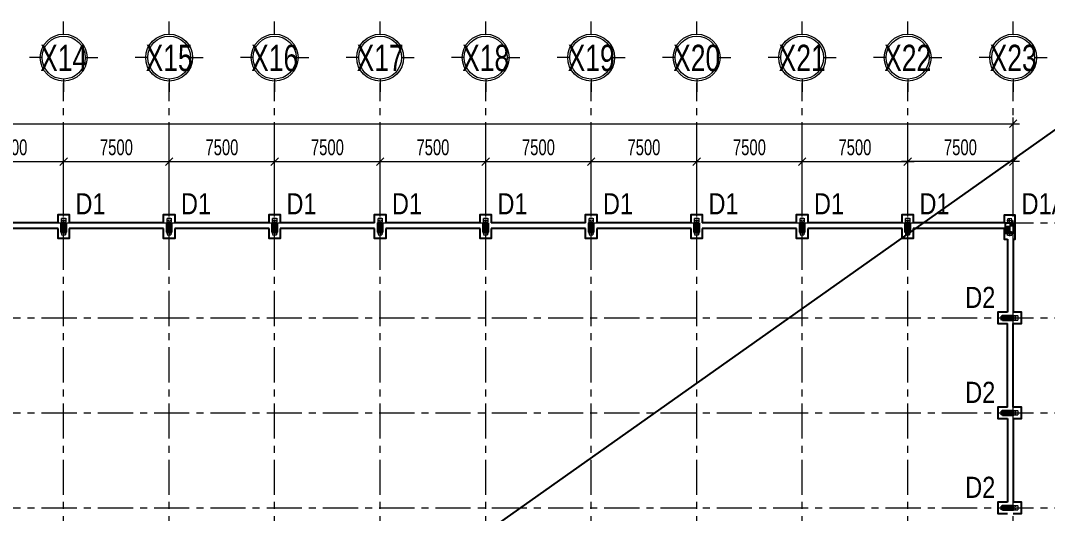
# Model space of a CAD drawing. Header units: inches. Extents: x 541671 to 837720, y 76128 to 1008472.
# Drawn here: x 725916 to 798918, y 659145 to 694185 of the extents above; entities that cross this region are included whole.
import ezdxf
from ezdxf.enums import TextEntityAlignment as Align

# ---------------------------------------------------------------- set-up
doc = ezdxf.new("R2010")
doc.units = ezdxf.units.IN
doc.header["$MEASUREMENT"] = 0
doc.header["$PDMODE"] = 32
doc.header["$PDSIZE"] = -1
for name, pattern in [('CENTER', [2, 1.25, -0.25, 0.25, -0.25]), ('CENTER2', [1.125, 0.75, -0.125, 0.125, -0.125]), ('CENTERX2', [4, 2.5, -0.5, 0.5, -0.5]), ('DASHDOT', [1, 0.5, -0.25, 0, -0.25]), ('HIDDEN', [0.375, 0.25, -0.125])]:
    doc.linetypes.add(name, pattern=pattern)
doc.layers.get('0').update_dxf_attribs({"lineweight": 18})
for name, color, linetype in [('7', 7, 'Continuous'), ('BOLTS', 1, 'Continuous'), ('DIM', 1, 'Continuous'), ('Timtruc', 8, 'Continuous')]:
    doc.layers.add(name, color=color, linetype=linetype)
for name, color, linetype, lineweight in [('Block', 7, 'Continuous', 9), ('EG Net khuat', 4, 'HIDDEN', 20), ('ISO', 153, 'Continuous', 15), ('KICHTHUOC', 4, 'Continuous', 18), ('LC ISO', 153, 'Continuous', 13), ('LC Net thay', 7, 'Continuous', 25), ('LC Net truc', 79, 'DASHDOT', 13), ('LC Text1', 3, 'Continuous', 20), ('LC Text2', 7, 'Continuous', 25), ('NET DUT', 245, 'HIDDEN', 9), ('TRUC', 253, 'CENTER', 15)]:
    doc.layers.add(name, color=color, linetype=linetype, lineweight=lineweight)
doc.layers.add('KCS_Plotter', color=11, linetype='Continuous', plot=False)
doc.styles.add('LC 1', font='VHAVANB_2.TTF')
doc.styles.add('T2', font='VHARIAL_2.TTF', dxfattribs={"width": 0.8})
doc.styles.add('VNISHX', font='vn_vni.shx', dxfattribs={"width": 0.7})
doc.dimstyles.new('DDC_2', dxfattribs={"dimscale": 10, "dimtxt": 2.5, "dimasz": 1.2, "dimexe": 1, "dimexo": 1, "dimgap": 1, "dimtad": 1, "dimdec": 0, "dimzin": 0, "dimdsep": 46, "dimtxsty": 'VNISHX', "dimblk": 'OBLIQUE', "dimcen": 1, "dimdle": 1, "dimclrd": 8, "dimclre": 8, "dimclrt": 3, "dimaunit": 1, "dimadec": 0, "dimazin": 0, "dimtfac": 1, "dimtdec": 0, "dimtix": 1, "dimtmove": 1, "dimatfit": 3, "dimfxl": 4, "dimtvp": 2.25, "dimtfill": 1, "dimtolj": 1, "dimtzin": 0, "dimarcsym": 0})

# ---------------------------------------------------------------- blocks, each defined once
blk = doc.blocks.new('_Oblique')
at = {"color": 0, "linetype": 'ByBlock', "lineweight": -2}
blk.add_line((-0.5, -0.5), (0.5, 0.5), dxfattribs=at)
blk = doc.blocks.new('*D62')
at = {"layer": 'Defpoints', "color": 0, "ltscale": 10, "transparency": 16777216}
for p in [(60000, 31359), (60000, 27000), (67500, 27000)]:
    blk.add_point(p, dxfattribs=at)
at = {"layer": 'DIM', "color": 8, "linetype": 'Continuous', "lineweight": -2, "ltscale": 10, "transparency": 16777216}
for p, q in [((60000, 27450), (60000, 31809)), ((67500, 27450), (67500, 31809)), ((67950, 31359), (59550, 31359))]:
    blk.add_line(p, q, dxfattribs=at)
at = {"layer": 'DIM', "color": 8, "lineweight": -2, "ltscale": 10, "transparency": 16777216, "xscale": 540, "yscale": 540, "zscale": 540, "rotation": 180}
blk.add_blockref('_Oblique', (60000, 31359), dxfattribs=at)
at = {"layer": 'DIM', "color": 8, "lineweight": -2, "ltscale": 10, "transparency": 16777216, "xscale": 540, "yscale": 540, "zscale": 540}
blk.add_blockref('_Oblique', (67500, 31359), dxfattribs=at)
at = {"layer": 'DIM', "color": 3, "ltscale": 10, "transparency": 16777216, "insert": (63750, 32372), "char_height": 1125, "attachment_point": 5, "style": 'VNISHX', "bg_fill": 3, "box_fill_scale": 1.25, "bg_fill_color": 256, "bg_fill_true_color": 13158600, "bg_fill_transparency": 0}
blk.add_mtext('\\A1;7500', dxfattribs=at)
blk = doc.blocks.new('*D74')
at = {"layer": 'Defpoints', "color": 0, "ltscale": 10, "transparency": 16777216}
for p in [(0, 31359), (-7500, 27000), (0, 27000)]:
    blk.add_point(p, dxfattribs=at)
at = {"layer": 'DIM', "color": 8, "linetype": 'Continuous', "lineweight": -2, "ltscale": 10, "transparency": 16777216}
for p, q in [((-7500, 27450), (-7500, 31809)), ((0, 27450), (0, 31809)), ((-7950, 31359), (450, 31359))]:
    blk.add_line(p, q, dxfattribs=at)
at = {"layer": 'DIM', "color": 8, "lineweight": -2, "ltscale": 10, "transparency": 16777216, "xscale": 540, "yscale": 540, "zscale": 540, "rotation": 180}
blk.add_blockref('_Oblique', (-7500, 31359), dxfattribs=at)
at = {"layer": 'DIM', "color": 8, "lineweight": -2, "ltscale": 10, "transparency": 16777216, "xscale": 540, "yscale": 540, "zscale": 540}
blk.add_blockref('_Oblique', (0, 31359), dxfattribs=at)
at = {"layer": 'DIM', "color": 3, "ltscale": 10, "transparency": 16777216, "insert": (-3750, 32372), "char_height": 1125, "attachment_point": 5, "style": 'VNISHX', "bg_fill": 3, "box_fill_scale": 1.25, "bg_fill_color": 256, "bg_fill_true_color": 13158600, "bg_fill_transparency": 0}
blk.add_mtext('\\A1;7500', dxfattribs=at)
blk = doc.blocks.new('*D75')
at = {"layer": 'Defpoints', "color": 0, "ltscale": 10, "transparency": 16777216}
for p in [(7500, 31359), (0, 27000), (7500, 27000)]:
    blk.add_point(p, dxfattribs=at)
at = {"layer": 'DIM', "color": 8, "linetype": 'Continuous', "lineweight": -2, "ltscale": 10, "transparency": 16777216}
for p, q in [((0, 27450), (0, 31809)), ((7500, 27450), (7500, 31809)), ((-450, 31359), (7950, 31359))]:
    blk.add_line(p, q, dxfattribs=at)
at = {"layer": 'DIM', "color": 8, "lineweight": -2, "ltscale": 10, "transparency": 16777216, "xscale": 540, "yscale": 540, "zscale": 540, "rotation": 180}
blk.add_blockref('_Oblique', (0, 31359), dxfattribs=at)
at = {"layer": 'DIM', "color": 8, "lineweight": -2, "ltscale": 10, "transparency": 16777216, "xscale": 540, "yscale": 540, "zscale": 540}
blk.add_blockref('_Oblique', (7500, 31359), dxfattribs=at)
at = {"layer": 'DIM', "color": 3, "ltscale": 10, "transparency": 16777216, "insert": (3750, 32372), "char_height": 1125, "attachment_point": 5, "style": 'VNISHX', "bg_fill": 3, "box_fill_scale": 1.25, "bg_fill_color": 256, "bg_fill_true_color": 13158600, "bg_fill_transparency": 0}
blk.add_mtext('\\A1;7500', dxfattribs=at)
blk = doc.blocks.new('*D76')
at = {"layer": 'Defpoints', "color": 0, "ltscale": 10, "transparency": 16777216}
for p in [(15000, 31359), (7500, 27000), (15000, 27000)]:
    blk.add_point(p, dxfattribs=at)
at = {"layer": 'DIM', "color": 8, "linetype": 'Continuous', "lineweight": -2, "ltscale": 10, "transparency": 16777216}
for p, q in [((7500, 27450), (7500, 31809)), ((15000, 27450), (15000, 31809)), ((7050, 31359), (15450, 31359))]:
    blk.add_line(p, q, dxfattribs=at)
at = {"layer": 'DIM', "color": 8, "lineweight": -2, "ltscale": 10, "transparency": 16777216, "xscale": 540, "yscale": 540, "zscale": 540, "rotation": 180}
blk.add_blockref('_Oblique', (7500, 31359), dxfattribs=at)
at = {"layer": 'DIM', "color": 8, "lineweight": -2, "ltscale": 10, "transparency": 16777216, "xscale": 540, "yscale": 540, "zscale": 540}
blk.add_blockref('_Oblique', (15000, 31359), dxfattribs=at)
at = {"layer": 'DIM', "color": 3, "ltscale": 10, "transparency": 16777216, "insert": (11250, 32372), "char_height": 1125, "attachment_point": 5, "style": 'VNISHX', "bg_fill": 3, "box_fill_scale": 1.25, "bg_fill_color": 256, "bg_fill_true_color": 13158600, "bg_fill_transparency": 0}
blk.add_mtext('\\A1;7500', dxfattribs=at)
blk = doc.blocks.new('*D77')
at = {"layer": 'Defpoints', "color": 0, "ltscale": 10, "transparency": 16777216}
for p in [(22500, 31359), (15000, 27000), (22500, 27000)]:
    blk.add_point(p, dxfattribs=at)
at = {"layer": 'DIM', "color": 8, "linetype": 'Continuous', "lineweight": -2, "ltscale": 10, "transparency": 16777216}
for p, q in [((15000, 27450), (15000, 31809)), ((22500, 27450), (22500, 31809)), ((14550, 31359), (22950, 31359))]:
    blk.add_line(p, q, dxfattribs=at)
at = {"layer": 'DIM', "color": 8, "lineweight": -2, "ltscale": 10, "transparency": 16777216, "xscale": 540, "yscale": 540, "zscale": 540, "rotation": 180}
blk.add_blockref('_Oblique', (15000, 31359), dxfattribs=at)
at = {"layer": 'DIM', "color": 8, "lineweight": -2, "ltscale": 10, "transparency": 16777216, "xscale": 540, "yscale": 540, "zscale": 540}
blk.add_blockref('_Oblique', (22500, 31359), dxfattribs=at)
at = {"layer": 'DIM', "color": 3, "ltscale": 10, "transparency": 16777216, "insert": (18750, 32372), "char_height": 1125, "attachment_point": 5, "style": 'VNISHX', "bg_fill": 3, "box_fill_scale": 1.25, "bg_fill_color": 256, "bg_fill_true_color": 13158600, "bg_fill_transparency": 0}
blk.add_mtext('\\A1;7500', dxfattribs=at)
blk = doc.blocks.new('*D78')
at = {"layer": 'Defpoints', "color": 0, "ltscale": 10, "transparency": 16777216}
for p in [(30000, 31359), (22500, 27000), (30000, 27000)]:
    blk.add_point(p, dxfattribs=at)
at = {"layer": 'DIM', "color": 8, "linetype": 'Continuous', "lineweight": -2, "ltscale": 10, "transparency": 16777216}
for p, q in [((22500, 27450), (22500, 31809)), ((30000, 27450), (30000, 31809)), ((22050, 31359), (30450, 31359))]:
    blk.add_line(p, q, dxfattribs=at)
at = {"layer": 'DIM', "color": 8, "lineweight": -2, "ltscale": 10, "transparency": 16777216, "xscale": 540, "yscale": 540, "zscale": 540, "rotation": 180}
blk.add_blockref('_Oblique', (22500, 31359), dxfattribs=at)
at = {"layer": 'DIM', "color": 8, "lineweight": -2, "ltscale": 10, "transparency": 16777216, "xscale": 540, "yscale": 540, "zscale": 540}
blk.add_blockref('_Oblique', (30000, 31359), dxfattribs=at)
at = {"layer": 'DIM', "color": 3, "ltscale": 10, "transparency": 16777216, "insert": (26250, 32372), "char_height": 1125, "attachment_point": 5, "style": 'VNISHX', "bg_fill": 3, "box_fill_scale": 1.25, "bg_fill_color": 256, "bg_fill_true_color": 13158600, "bg_fill_transparency": 0}
blk.add_mtext('\\A1;7500', dxfattribs=at)
blk = doc.blocks.new('*D79')
at = {"layer": 'Defpoints', "color": 0, "ltscale": 10, "transparency": 16777216}
for p in [(37500, 31359), (30000, 27000), (37500, 27000)]:
    blk.add_point(p, dxfattribs=at)
at = {"layer": 'DIM', "color": 8, "linetype": 'Continuous', "lineweight": -2, "ltscale": 10, "transparency": 16777216}
for p, q in [((30000, 27450), (30000, 31809)), ((37500, 27450), (37500, 31809)), ((29550, 31359), (37950, 31359))]:
    blk.add_line(p, q, dxfattribs=at)
at = {"layer": 'DIM', "color": 8, "lineweight": -2, "ltscale": 10, "transparency": 16777216, "xscale": 540, "yscale": 540, "zscale": 540, "rotation": 180}
blk.add_blockref('_Oblique', (30000, 31359), dxfattribs=at)
at = {"layer": 'DIM', "color": 8, "lineweight": -2, "ltscale": 10, "transparency": 16777216, "xscale": 540, "yscale": 540, "zscale": 540}
blk.add_blockref('_Oblique', (37500, 31359), dxfattribs=at)
at = {"layer": 'DIM', "color": 3, "ltscale": 10, "transparency": 16777216, "insert": (33750, 32372), "char_height": 1125, "attachment_point": 5, "style": 'VNISHX', "bg_fill": 3, "box_fill_scale": 1.25, "bg_fill_color": 256, "bg_fill_true_color": 13158600, "bg_fill_transparency": 0}
blk.add_mtext('\\A1;7500', dxfattribs=at)
blk = doc.blocks.new('*D80')
at = {"layer": 'Defpoints', "color": 0, "ltscale": 10, "transparency": 16777216}
for p in [(45000, 31359), (37500, 27000), (45000, 27000)]:
    blk.add_point(p, dxfattribs=at)
at = {"layer": 'DIM', "color": 8, "linetype": 'Continuous', "lineweight": -2, "ltscale": 10, "transparency": 16777216}
for p, q in [((37500, 27450), (37500, 31809)), ((45000, 27450), (45000, 31809)), ((37050, 31359), (45450, 31359))]:
    blk.add_line(p, q, dxfattribs=at)
at = {"layer": 'DIM', "color": 8, "lineweight": -2, "ltscale": 10, "transparency": 16777216, "xscale": 540, "yscale": 540, "zscale": 540, "rotation": 180}
blk.add_blockref('_Oblique', (37500, 31359), dxfattribs=at)
at = {"layer": 'DIM', "color": 8, "lineweight": -2, "ltscale": 10, "transparency": 16777216, "xscale": 540, "yscale": 540, "zscale": 540}
blk.add_blockref('_Oblique', (45000, 31359), dxfattribs=at)
at = {"layer": 'DIM', "color": 3, "ltscale": 10, "transparency": 16777216, "insert": (41250, 32372), "char_height": 1125, "attachment_point": 5, "style": 'VNISHX', "bg_fill": 3, "box_fill_scale": 1.25, "bg_fill_color": 256, "bg_fill_true_color": 13158600, "bg_fill_transparency": 0}
blk.add_mtext('\\A1;7500', dxfattribs=at)
blk = doc.blocks.new('*D81')
at = {"layer": 'Defpoints', "color": 0, "ltscale": 10, "transparency": 16777216}
for p in [(52500, 31359), (45000, 27000), (52500, 27000)]:
    blk.add_point(p, dxfattribs=at)
at = {"layer": 'DIM', "color": 8, "linetype": 'Continuous', "lineweight": -2, "ltscale": 10, "transparency": 16777216}
for p, q in [((45000, 27450), (45000, 31809)), ((52500, 27450), (52500, 31809)), ((44550, 31359), (52950, 31359))]:
    blk.add_line(p, q, dxfattribs=at)
at = {"layer": 'DIM', "color": 8, "lineweight": -2, "ltscale": 10, "transparency": 16777216, "xscale": 540, "yscale": 540, "zscale": 540, "rotation": 180}
blk.add_blockref('_Oblique', (45000, 31359), dxfattribs=at)
at = {"layer": 'DIM', "color": 8, "lineweight": -2, "ltscale": 10, "transparency": 16777216, "xscale": 540, "yscale": 540, "zscale": 540}
blk.add_blockref('_Oblique', (52500, 31359), dxfattribs=at)
at = {"layer": 'DIM', "color": 3, "ltscale": 10, "transparency": 16777216, "insert": (48750, 32372), "char_height": 1125, "attachment_point": 5, "style": 'VNISHX', "bg_fill": 3, "box_fill_scale": 1.25, "bg_fill_color": 256, "bg_fill_true_color": 13158600, "bg_fill_transparency": 0}
blk.add_mtext('\\A1;7500', dxfattribs=at)
blk = doc.blocks.new('*D82')
at = {"layer": 'Defpoints', "color": 0, "ltscale": 10, "transparency": 16777216}
for p in [(60000, 31359), (52500, 27000), (60000, 27000)]:
    blk.add_point(p, dxfattribs=at)
at = {"layer": 'DIM', "color": 8, "linetype": 'Continuous', "lineweight": -2, "ltscale": 10, "transparency": 16777216}
for p, q in [((52500, 27450), (52500, 31809)), ((60000, 27450), (60000, 31809)), ((52050, 31359), (60450, 31359))]:
    blk.add_line(p, q, dxfattribs=at)
at = {"layer": 'DIM', "color": 8, "lineweight": -2, "ltscale": 10, "transparency": 16777216, "xscale": 540, "yscale": 540, "zscale": 540, "rotation": 180}
blk.add_blockref('_Oblique', (52500, 31359), dxfattribs=at)
at = {"layer": 'DIM', "color": 8, "lineweight": -2, "ltscale": 10, "transparency": 16777216, "xscale": 540, "yscale": 540, "zscale": 540}
blk.add_blockref('_Oblique', (60000, 31359), dxfattribs=at)
at = {"layer": 'DIM', "color": 3, "ltscale": 10, "transparency": 16777216, "insert": (56250, 32372), "char_height": 1125, "attachment_point": 5, "style": 'VNISHX', "bg_fill": 3, "box_fill_scale": 1.25, "bg_fill_color": 256, "bg_fill_true_color": 13158600, "bg_fill_transparency": 0}
blk.add_mtext('\\A1;7500', dxfattribs=at)
blk = doc.blocks.new('*D83')
at = {"layer": 'Defpoints', "color": 0, "ltscale": 10, "transparency": 16777216}
for p in [(67500, 34059), (-97500, 27000), (67500, 27000)]:
    blk.add_point(p, dxfattribs=at)
at = {"layer": 'DIM', "color": 8, "linetype": 'Continuous', "lineweight": -2, "ltscale": 10, "transparency": 16777216}
for p, q in [((-97500, 27450), (-97500, 34509)), ((67500, 27450), (67500, 34509)), ((-97950, 34059), (67950, 34059))]:
    blk.add_line(p, q, dxfattribs=at)
at = {"layer": 'DIM', "color": 8, "lineweight": -2, "ltscale": 10, "transparency": 16777216, "xscale": 540, "yscale": 540, "zscale": 540, "rotation": 180}
blk.add_blockref('_Oblique', (-97500, 34059), dxfattribs=at)
at = {"layer": 'DIM', "color": 8, "lineweight": -2, "ltscale": 10, "transparency": 16777216, "xscale": 540, "yscale": 540, "zscale": 540}
blk.add_blockref('_Oblique', (67500, 34059), dxfattribs=at)
at = {"layer": 'DIM', "color": 3, "ltscale": 10, "transparency": 16777216, "insert": (-15000, 35072), "char_height": 1125, "attachment_point": 5, "style": 'VNISHX', "bg_fill": 3, "box_fill_scale": 1.25, "bg_fill_color": 256, "bg_fill_true_color": 13158600, "bg_fill_transparency": 0}
blk.add_mtext('\\A1;165000', dxfattribs=at)
blk = doc.blocks.new('TTRUC')
at = {"layer": 'ISO'}
for p, q in [((0, 6.95), (0, 10.71)), ((-6.37, 0), (-10.13, 0)), ((6.37, 0), (10.13, 0)), ((0, -6.37), (0, -10.13))]:
    blk.add_line(p, q, dxfattribs=at)
blk.add_circle((0, 0), 6.37, dxfattribs=at)
at = {"layer": 'KICHTHUOC'}
blk.add_circle((0, 0), 6.95, dxfattribs=at)
blk = doc.blocks.new('COC-300-TL25')
at = {"layer": 'EG Net khuat', "ltscale": 800}
blk.add_lwpolyline([(-600, 600), (600, 600), (600, -600), (-600, -600)], close=True, dxfattribs=at)
at = {"layer": 'TRUC', "ltscale": 500}
for p, q in [((-760, 0), (760, 0)), ((0, -760), (0, 760))]:
    blk.add_line(p, q, dxfattribs=at)
blk = doc.blocks.new('*U465')
at = {"color": 8, "linetype": 'CENTER2'}
for p, q in [((-26, 0), (26, 0)), ((0, -26), (0, 26))]:
    blk.add_line(p, q, dxfattribs=at)
at = {"color": 0}
blk.add_circle((0, 0), 16, dxfattribs=at)
blk = doc.blocks.new('CC1')
at = {"layer": 'Block', "ltscale": 15}
h = blk.add_hatch(dxfattribs=at)
h.set_pattern_fill('BT-01', color=8, scale=11, angle=270, style=0, pattern_type=2)
h.set_pattern_definition([(320, (39802.36, -44267.52), (-6.902735, -78.89862), [8.25, -90.75]), (265, (39802.36, -44267.52), (82.74113, 15.26265), [6.6, -72.6]), (10.4514, (39801.784, -44274.095), (75.83835, -63.63603), [7.01142, -77.12563]), (316.1842, (39824.36, -44267.52), (-18.20709, -117.39652), [12.375, -136.125]), (6.6356, (39822.84, -44277.3), (107.15297, -102.8129), [10.51713, -115.68843]), (261.1842, (39824.36, -44267.52), (107.15305, -102.81281), [9.9, -108.9]), (291, (39818.86, -44278.52), (-44.28808, -65.659776), [8.25, -90.75]), (236, (39818.86, -44278.52), (79.7665, -26.76469), [6.6, -72.6]), (341.4514, (39815.17, -44283.99), (35.47835, -92.42449), [7.01142, -77.12563]), (307.5, (39802.36, -44267.52), (36.618324, -1.337584), [0, -71.72, 0, -73.7, 0, -72.875]), (277.5, (39802.36, -44267.52), (43.385288, -28.93765), [0, -42.02, 0, -70.07, 0, -27.775]), (237.5, (39802.36, -44242.99), (-2.481036, -58.720468), [0, -27.5, 0, -85.8, 0, -113.85]), (227.5, (39802.36, -44231.99), (11.01155, -64.15048), [0, -35.75, 0, -56.98, 0, -80.85]), (315, (39802.36, -44267.52), (33.057242, 33.057242), []), (315, (39815.835, -44267.52), (33.057242, 33.057242), [])])
h.paths.add_polyline_path([(110, 275), (110, 55), (-110, 55), (-110, 275)])
at = {"layer": '7', "color": 7, "ltscale": 10}
for points in [[(175, 275), (175, -375), (-175, -375), (-175, 275)], [(100, 0), (-100, 0), (-100, -12), (-4, -12), (-4, -288), (-100, -288), (-100, -300), (100, -300), (100, -288), (4, -288), (4, -12), (100, -12)]]:
    blk.add_lwpolyline(points, close=True, dxfattribs=at)
at = {"layer": '7', "color": 30, "ltscale": 10}
blk.add_lwpolyline([(110, 10), (110, -310), (-110, -310), (-110, 10)], close=True, dxfattribs=at)
at = {"layer": 'Block', "color": 7, "ltscale": 15}
blk.add_lwpolyline([(110, 275), (110, 55), (-110, 55), (-110, 275)], close=True, dxfattribs=at)
at = {"layer": 'BOLTS', "ltscale": 10, "yscale": 0.9090909090909088, "zscale": 0.9090909090909088}
for p, xscale, rotation in [((-60, -90), 0.9090909090909088, 269.9999999999999), ((-60, -210), -0.9090909090909088, 269.9999999999999), ((60, -90), -0.9090909090909088, 89.99999999999993), ((60, -210), 0.9090909090909088, 89.99999999999997)]:
    blk.add_blockref('*U465', p, dxfattribs=dict(at, xscale=xscale, rotation=rotation))
blk = doc.blocks.new('*U468')
at = {"color": 8, "linetype": 'CENTER2'}
for p, q in [((-21, 0), (21, 0)), ((0, -21), (0, 21))]:
    blk.add_line(p, q, dxfattribs=at)
at = {"color": 0}
blk.add_circle((0, 0), 13, dxfattribs=at)
blk = doc.blocks.new('CC2')
at = {"layer": 'Block', "ltscale": 15}
h = blk.add_hatch(dxfattribs=at)
h.set_pattern_fill('BT-01', color=8, scale=11, style=0, pattern_type=2)
h.set_pattern_definition([(50, (1325857.6, 118110.45), (157.79724, -13.80547), [16.5, -181.5]), (355, (1325857.6, 118110.45), (-30.525293, 165.48227), [13.2, -145.2]), (100.4514, (1325870.75, 118109.3), (127.272064, 151.6767), [14.022842, -154.251265]), (46.1842, (1325857.6, 118154.45), (234.79303, -36.414183), [24.75, -272.25]), (96.6356, (1325877.17, 118151.42), (205.625795, 214.30593), [21.034263, -231.37686]), (351.1842, (1325857.6, 118154.45), (205.62563, 214.30609), [19.8, -217.8]), (21, (1325879.6, 118143.45), (131.319551, -88.576156), [16.5, -181.5]), (326, (1325879.6, 118143.45), (53.529373, 159.53301), [13.2, -145.2]), (71.4514, (1325890.54, 118136.07), (184.848978, 70.95671), [14.022842, -154.251265]), (37.5, (1325857.6, 118110.455), (2.6751682, 73.2366478), [0, -143.44, 0, -147.4, 0, -145.75]), (7.5, (1325857.6, 118110.455), (57.8752982, 86.7705766), [0, -84.04, 0, -140.14, 0, -55.55]), (327.5, (1325808.54, 118110.455), (117.440936, -4.9620718), [0, -55, 0, -171.6, 0, -227.7]), (317.5, (1325786.54, 118110.45), (128.300957, 22.023096), [0, -71.5, 0, -113.96, 0, -161.7]), (45, (1325857.6, 118110.455), (-66.114484, 66.114484), []), (45, (1325857.6, 118137.405), (-66.114484, 66.114484), [])])
h.paths.add_polyline_path([(-530, 0), (-530, 220), (-750, 220), (-750, 0)])
at = {"layer": '7', "color": 7, "ltscale": 10}
for points in [[(-750, 0), (0, 0), (0, 540), (-750, 540)], [(-475, 460), (-475, 275), (-467, 275), (-467, 364.5), (-83, 364.5), (-83, 275), (-75, 275), (-75, 460), (-83, 460), (-83, 370.5), (-467, 370.5), (-467, 460)]]:
    blk.add_lwpolyline(points, close=True, dxfattribs=at)
at = {"layer": '7', "color": 30, "ltscale": 10}
blk.add_lwpolyline([(-485, 265), (-65, 265), (-65, 470), (-485, 470)], close=True, dxfattribs=at)
at = {"layer": 'Block', "color": 7, "ltscale": 15}
blk.add_lwpolyline([(-530, 0), (-530, 220), (-750, 220), (-750, 0)], close=True, dxfattribs=at)
at = {"layer": 'BOLTS', "ltscale": 10, "xscale": 0.9090909090909087, "yscale": 0.9090909090909087, "zscale": 0.9090909090909087, "rotation": 180}
for p in [(-385, 420), (-165, 420)]:
    blk.add_blockref('*U468', p, dxfattribs=at)
at = {"layer": 'BOLTS', "ltscale": 10, "xscale": -0.9090909090909087, "yscale": 0.9090909090909087, "zscale": 0.9090909090909087}
for p in [(-385, 315), (-165, 315)]:
    blk.add_blockref('*U468', p, dxfattribs=at)
blk = doc.blocks.new('C4')
at = {"layer": 'Block', "ltscale": 15}
h = blk.add_hatch(dxfattribs=at)
h.set_pattern_fill('BT-01', color=8, scale=44, style=0, pattern_type=2)
h.set_pattern_definition([(50, (178170.08, 159121.44), (315.59448, -27.61094), [33, -363]), (355, (178170.08, 159121.44), (-61.0506, 330.96454), [26.4, -290.4]), (100.4514, (178196.38, 159119.14), (254.54413, 303.3534), [28.0457, -308.50253]), (46.1842, (178170.08, 159209.44), (469.58606, -72.82837), [49.5, -544.5]), (96.6356, (178209.2, 159203.37), (411.2516, 428.6119), [42.0685, -462.7537]), (351.1842, (178170.1, 159209.44), (411.2513, 428.6122), [39.6, -435.6]), (21, (178214.08, 159187.44), (262.6391, -177.1523), [33, -363]), (326, (178214.08, 159187.44), (107.05875, 319.066), [26.4, -290.4]), (71.4514, (178235.97, 159172.68), (369.69796, 141.9134), [28.0457, -308.50253]), (37.5, (178170.08, 159121.44), (5.350336, 146.473296), [0, -286.88, 0, -294.8, 0, -291.5]), (7.5, (178170.08, 159121.44), (115.7506, 173.54115), [0, -168.08, 0, -280.28, 0, -111.1]), (327.5, (178071.96, 159121.44), (234.88187, -9.924144), [0, -110, 0, -343.2, 0, -455.4]), (317.5, (178027.96, 159121.44), (256.60191, 44.0462), [0, -143, 0, -227.92, 0, -323.4]), (45, (178170.08, 159121.44), (-132.22897, 132.22897), []), (45, (178170.08, 159175.34), (-132.22897, 132.22897), [])])
h.paths.add_polyline_path([(0, 440), (880, 440), (880, -440), (0, -440)])
at = {"layer": '7', "color": 30, "ltscale": 10}
blk.add_lwpolyline([(1060, 410), (2740, 410), (2740, -410), (1060, -410)], close=True, dxfattribs=at)
at = {"layer": '7', "color": 7, "ltscale": 10}
blk.add_lwpolyline([(1100, 370), (1100, -370), (1132, -370), (1132, -12), (2668, -12), (2668, -370), (2700, -370), (2700, 370), (2668, 370), (2668, 12), (1132, 12), (1132, 370)], close=True, dxfattribs=at)
at = {"layer": 'Block', "color": 7, "ltscale": 15}
blk.add_lwpolyline([(0, 440), (880, 440), (880, -440), (0, -440)], close=True, dxfattribs=at)
at = {"layer": 'BOLTS', "ltscale": 10, "yscale": 3.636363636363635, "zscale": 3.636363636363635}
for p, xscale, rotation in [((1460, 210), -3.636363636363635, 270), ((2340, 210), 3.636363636363635, 90), ((1460, -210), 3.636363636363635, 270), ((2340, -210), -3.636363636363635, 90)]:
    blk.add_blockref('*U468', p, dxfattribs=dict(at, xscale=xscale, rotation=rotation))
blk = doc.blocks.new('MBM')
at = {"layer": 'LC Net truc', "linetype": 'CENTERX2', "ltscale": 1000}
for p, q in [((0, -36331.1), (0, 36957.7)), ((7500, -36331.1), (7500, 36957.7)), ((15000, -36331.1), (15000, 36957.7)), ((22500, -36331.1), (22500, 36957.7)), ((30000, -36331.1), (30000, 36957.7)), ((37500, -36331.1), (37500, 36957.7)), ((45000, -36331.1), (45000, 36957.7)), ((52500, -36331.1), (52500, 36957.7)), ((60000, -36331.1), (60000, 36957.7)), ((67500, -36331.1), (67500, 36957.7)), ((-109567.1, 27000), (78282.9, 27000)), ((-109567.1, 20250), (78282.9, 20250)), ((-109567.1, 13500), (78282.9, 13500)), ((-109567.1, 6750), (78282.9, 6750))]:
    blk.add_line(p, q, dxfattribs=at)
at = {"layer": 'LC ISO', "xscale": 239.5286285934419, "yscale": 239.5286285934419, "zscale": 239.5286285934419}
for p in [(0, 38756.6), (7500, 38756.6), (15000, 38756.6), (22500, 38756.6), (30000, 38756.6), (37500, 38756.6), (45000, 38756.6), (52500, 38756.6), (60000, 38756.6), (67500, 38756.6)]:
    blk.add_blockref('TTRUC', p, dxfattribs=at)
at = {"layer": 'LC Text1', "ltscale": 0.2, "style": 'LC 1', "width": 0.75}
for s, p in [('x14', (0, 37230.8)), ('x15', (7500, 37230.8)), ('x16', (15000, 37230.8)), ('x17', (22500, 37230.8)), ('x18', (30000, 37230.8)), ('x19', (37500, 37230.8)), ('x20', (45000, 37230.8)), ('x21', (52500, 37230.8)), ('x22', (60000, 37230.8)), ('x23', (67500, 37230.8))]:
    blk.add_text(s, height=1875.51, dxfattribs=at).set_placement(p, align=Align.BOTTOM_CENTER)
at = {"layer": 'DIM', "color": 4, "ltscale": 10}
dim = blk.add_linear_dim(base=(0, 31359.3), p1=(-7500, 27000), p2=(0, 27000), dimstyle='DDC_2', override={"dimscale": 450, "dimfxl": 650, "dimfxlon": 1, "dimarcsym": 2}, dxfattribs=at)
dim.commit()
dim.dimension.update_dxf_attribs({"geometry": '*D74', "text_midpoint": (-3750, 32371.8)})
dim = blk.add_linear_dim(base=(60000, 31359.3), p1=(67500, 27000), p2=(60000, 27000), angle=180, dimstyle='DDC_2', override={"dimscale": 450, "dimfxl": 650, "dimfxlon": 1, "dimarcsym": 2}, dxfattribs=at)
dim.commit()
dim.dimension.update_dxf_attribs({"geometry": '*D62', "text_midpoint": (63750, 32371.8)})
dim = blk.add_linear_dim(base=(7500, 31359.3), p1=(0, 27000), p2=(7500, 27000), dimstyle='DDC_2', override={"dimscale": 450, "dimfxl": 650, "dimfxlon": 1, "dimarcsym": 2}, dxfattribs=at)
dim.commit()
dim.dimension.update_dxf_attribs({"geometry": '*D75', "text_midpoint": (3750, 32371.8)})
dim = blk.add_linear_dim(base=(15000, 31359.3), p1=(7500, 27000), p2=(15000, 27000), dimstyle='DDC_2', override={"dimscale": 450, "dimfxl": 650, "dimfxlon": 1, "dimarcsym": 2}, dxfattribs=at)
dim.commit()
dim.dimension.update_dxf_attribs({"geometry": '*D76', "text_midpoint": (11250, 32371.8)})
dim = blk.add_linear_dim(base=(22500, 31359.3), p1=(15000, 27000), p2=(22500, 27000), dimstyle='DDC_2', override={"dimscale": 450, "dimfxl": 650, "dimfxlon": 1, "dimarcsym": 2}, dxfattribs=at)
dim.commit()
dim.dimension.update_dxf_attribs({"geometry": '*D77', "text_midpoint": (18750, 32371.8)})
dim = blk.add_linear_dim(base=(30000, 31359.3), p1=(22500, 27000), p2=(30000, 27000), dimstyle='DDC_2', override={"dimscale": 450, "dimfxl": 650, "dimfxlon": 1, "dimarcsym": 2}, dxfattribs=at)
dim.commit()
dim.dimension.update_dxf_attribs({"geometry": '*D78', "text_midpoint": (26250, 32371.8)})
dim = blk.add_linear_dim(base=(37500, 31359.3), p1=(30000, 27000), p2=(37500, 27000), dimstyle='DDC_2', override={"dimscale": 450, "dimfxl": 650, "dimfxlon": 1, "dimarcsym": 2}, dxfattribs=at)
dim.commit()
dim.dimension.update_dxf_attribs({"geometry": '*D79', "text_midpoint": (33750, 32371.8)})
dim = blk.add_linear_dim(base=(45000, 31359.3), p1=(37500, 27000), p2=(45000, 27000), dimstyle='DDC_2', override={"dimscale": 450, "dimfxl": 650, "dimfxlon": 1, "dimarcsym": 2}, dxfattribs=at)
dim.commit()
dim.dimension.update_dxf_attribs({"geometry": '*D80', "text_midpoint": (41250, 32371.8)})
dim = blk.add_linear_dim(base=(52500, 31359.3), p1=(45000, 27000), p2=(52500, 27000), dimstyle='DDC_2', override={"dimscale": 450, "dimfxl": 650, "dimfxlon": 1, "dimarcsym": 2}, dxfattribs=at)
dim.commit()
dim.dimension.update_dxf_attribs({"geometry": '*D81', "text_midpoint": (48750, 32371.8)})
dim = blk.add_linear_dim(base=(60000, 31359.3), p1=(52500, 27000), p2=(60000, 27000), dimstyle='DDC_2', override={"dimscale": 450, "dimfxl": 650, "dimfxlon": 1, "dimarcsym": 2}, dxfattribs=at)
dim.commit()
dim.dimension.update_dxf_attribs({"geometry": '*D82', "text_midpoint": (56250, 32371.8)})
dim = blk.add_linear_dim(base=(67500, 34059.3), p1=(-97500, 27000), p2=(67500, 27000), dimstyle='DDC_2', override={"dimscale": 450, "dimfxl": 650, "dimfxlon": 1, "dimarcsym": 2}, dxfattribs=at)
dim.commit()
dim.dimension.update_dxf_attribs({"geometry": '*D83', "text_midpoint": (-15000, 35071.8)})

msp = doc.modelspace()

# ---------------------------------------------------------------- block references
at = {"layer": 'LC Net truc'}
msp.add_blockref('MBM', (728981.2, 652794.6), dxfattribs=at)

# ---------------------------------------------------------------- next in the draw order: linework, layer by layer
at = {"layer": 'KCS_Plotter', "ltscale": 50}
msp.add_line((604872, 548814.2), (837720, 713471), dxfattribs=at)
at = {"layer": 'LC Net thay', "ltscale": 50}
for p, q in [((728581.2, 679794.6), (721881.2, 679794.6)), ((736081.2, 679794.6), (729381.2, 679794.6)), ((743581.2, 679794.6), (736881.2, 679794.6)), ((751081.2, 679794.6), (744381.2, 679794.6)), ((758581.2, 679794.6), (751881.2, 679794.6)), ((766081.2, 679794.6), (759381.2, 679794.6)), ((773581.2, 679794.6), (766881.2, 679794.6)), ((781081.2, 679794.6), (774381.2, 679794.6)), ((788581.2, 679794.6), (781881.2, 679794.6)), ((795831.4, 679794.6), (789381.2, 679794.6)), ((728581.2, 679394.6), (721881.2, 679394.6)), ((736081.2, 679394.6), (729381.2, 679394.6)), ((743581.2, 679394.6), (736881.2, 679394.6)), ((751081.2, 679394.6), (744381.2, 679394.6)), ((758581.2, 679394.6), (751881.2, 679394.6)), ((766081.2, 679394.6), (759381.2, 679394.6)), ((773581.2, 679394.6), (766881.2, 679394.6)), ((781081.2, 679394.6), (774381.2, 679394.6)), ((788581.2, 679394.6), (781881.2, 679394.6)), ((795831.4, 679394.6), (789381.2, 679394.6)), ((796081.2, 678644.6), (796081.2, 673444.6)), ((796481.2, 678644.6), (796481.2, 673444.6)), ((796081.2, 666694.6), (796081.2, 672644.6)), ((796481.2, 666694.6), (796481.2, 672644.6)), ((796081.2, 665894.6), (796081.2, 659944.6)), ((796481.2, 665894.6), (796481.2, 659944.6))]:
    msp.add_line(p, q, dxfattribs=at)
for points in [[(728581.2, 679794.6), (728581.2, 680394.6), (729381.2, 680394.6), (729381.2, 679794.6)], [(736081.2, 679794.6), (736081.2, 680394.6), (736881.2, 680394.6), (736881.2, 679794.6)], [(743581.2, 679794.6), (743581.2, 680394.6), (744381.2, 680394.6), (744381.2, 679794.6)], [(751081.2, 679794.6), (751081.2, 680394.6), (751881.2, 680394.6), (751881.2, 679794.6)], [(758581.2, 679794.6), (758581.2, 680394.6), (759381.2, 680394.6), (759381.2, 679794.6)], [(766081.2, 679794.6), (766081.2, 680394.6), (766881.2, 680394.6), (766881.2, 679794.6)], [(773581.2, 679794.6), (773581.2, 680394.6), (774381.2, 680394.6), (774381.2, 679794.6)], [(781081.2, 679794.6), (781081.2, 680394.6), (781881.2, 680394.6), (781881.2, 679794.6)], [(788581.2, 679794.6), (788581.2, 680394.6), (789381.2, 680394.6), (789381.2, 679794.6)], [(796481.2, 678644.6), (796631.4, 678644.6), (796631.4, 680344.6), (795831.4, 680344.6), (795831.4, 679794.6)], [(729381.2, 679394.6), (729381.2, 678694.6), (728581.2, 678694.6), (728581.2, 679394.6)], [(736881.2, 679394.6), (736881.2, 678694.6), (736081.2, 678694.6), (736081.2, 679394.6)], [(744381.2, 679394.6), (744381.2, 678694.6), (743581.2, 678694.6), (743581.2, 679394.6)], [(751881.2, 679394.6), (751881.2, 678694.6), (751081.2, 678694.6), (751081.2, 679394.6)], [(759381.2, 679394.6), (759381.2, 678694.6), (758581.2, 678694.6), (758581.2, 679394.6)], [(766881.2, 679394.6), (766881.2, 678694.6), (766081.2, 678694.6), (766081.2, 679394.6)], [(774381.2, 679394.6), (774381.2, 678694.6), (773581.2, 678694.6), (773581.2, 679394.6)], [(781881.2, 679394.6), (781881.2, 678694.6), (781081.2, 678694.6), (781081.2, 679394.6)], [(789381.2, 679394.6), (789381.2, 678694.6), (788581.2, 678694.6), (788581.2, 679394.6)], [(795831.4, 679394.6), (795831.4, 678644.6), (796081.2, 678644.6)], [(796081.2, 673444.6), (795381.2, 673444.6), (795381.2, 672644.6), (796081.2, 672644.6)], [(796481.2, 672644.6), (797081.2, 672644.6), (797081.2, 673444.6), (796481.2, 673444.6)], [(796081.2, 666694.6), (795381.2, 666694.6), (795381.2, 665894.6), (796081.2, 665894.6)], [(796481.2, 665894.6), (797081.2, 665894.6), (797081.2, 666694.6), (796481.2, 666694.6)], [(796081.2, 659944.6), (795381.2, 659944.6), (795381.2, 659144.6), (796081.2, 659144.6)], [(796481.2, 659144.6), (797081.2, 659144.6), (797081.2, 659944.6), (796481.2, 659944.6)]]:
    msp.add_lwpolyline(points, dxfattribs=at)
for points in [[(795731.2, 672869.6), (795731.2, 673219.6), (796481.2, 673219.6), (796481.2, 672869.6)], [(795731.2, 666119.6), (795731.2, 666469.6), (796481.2, 666469.6), (796481.2, 666119.6)], [(795731.2, 659369.6), (795731.2, 659719.6), (796481.2, 659719.6), (796481.2, 659369.6)]]:
    msp.add_lwpolyline(points, close=True, dxfattribs=at)

# ---------------------------------------------------------------- next in the draw order: block references
at = {"layer": '7', "xscale": 0.25, "yscale": 0.25, "zscale": 0.25, "rotation": 180.0000000000031}
for p in [(796481.2, 673044.6), (796481.2, 666294.6), (796481.2, 659544.6)]:
    msp.add_blockref('C4', p, dxfattribs=at)
at = {"layer": 'LC Net truc'}
for p in [(728981.2, 679519.6), (736481.2, 679519.6), (743981.2, 679519.6), (751481.2, 679519.6), (758981.2, 679519.6), (766481.2, 679519.6), (773981.2, 679519.6), (781481.2, 679519.6), (788981.2, 679519.6)]:
    msp.add_blockref('CC1', p, dxfattribs=at)
at = {"layer": 'NET DUT', "ltscale": 800, "yscale": 0.25, "zscale": 0.25}
for p, xscale in [((728981.2, 679994.6), 0.25), ((736481.2, 679994.6), 0.25), ((743981.2, 679994.6), 0.25), ((751481.2, 679994.6), 0.25), ((758981.2, 679994.6), 0.25), ((766481.2, 679994.6), 0.25), ((773981.2, 679994.6), 0.25), ((781481.2, 679994.6), 0.25), ((788981.2, 679994.6), 0.25), ((796231.4, 679944.6), -0.25)]:
    msp.add_blockref('COC-300-TL25', p, dxfattribs=dict(at, xscale=xscale))
for p, xscale, rotation in [((728981.2, 679094.6), -0.25, 180), ((736481.2, 679094.6), -0.25, 180), ((743981.2, 679094.6), -0.25, 180), ((751481.2, 679094.6), -0.25, 180), ((758981.2, 679094.6), -0.25, 180), ((766481.2, 679094.6), -0.25, 180), ((773981.2, 679094.6), -0.25, 180), ((781481.2, 679094.6), -0.25, 180), ((788981.2, 679094.6), -0.25, 180), ((796231.4, 679044.6), 0.25, 180), ((795781.2, 673044.6), 0.25, 90.00000000000311), ((796681.2, 673044.6), -0.25, 270.0000000000031), ((795781.2, 666294.6), 0.25, 90.00000000000311), ((796681.2, 666294.6), -0.25, 270.0000000000031), ((795781.2, 659544.6), 0.25, 90.00000000000311), ((796681.2, 659544.6), -0.25, 270.0000000000031)]:
    msp.add_blockref('COC-300-TL25', p, dxfattribs=dict(at, xscale=xscale, rotation=rotation))
at = {"layer": 'Timtruc', "xscale": -1, "rotation": 90}
msp.add_blockref('CC2', (796481.2, 679044.6), dxfattribs=at)

# ---------------------------------------------------------------- next in the draw order: texts
at = {"layer": 'LC Text2', "style": 'T2', "width": 0.8}
for s, p in [('D1', (729815.5, 680409.6)), ('D1', (737315.5, 680409.6)), ('D1', (744815.5, 680409.6)), ('D1', (752315.5, 680409.6)), ('D1', (759815.5, 680409.6)), ('D1', (767315.5, 680409.6)), ('D1', (774815.5, 680409.6)), ('D1', (782315.5, 680409.6)), ('D1', (789815.5, 680409.6)), ('D1A', (797075.9, 680409.6)), ('D2', (793066.8, 673753.4)), ('D2', (793066.8, 667003.4)), ('D2', (793066.8, 660253.4))]:
    msp.add_text(s, height=1501.04, dxfattribs=at).set_placement(p)

doc.saveas('drawing.dxf')
